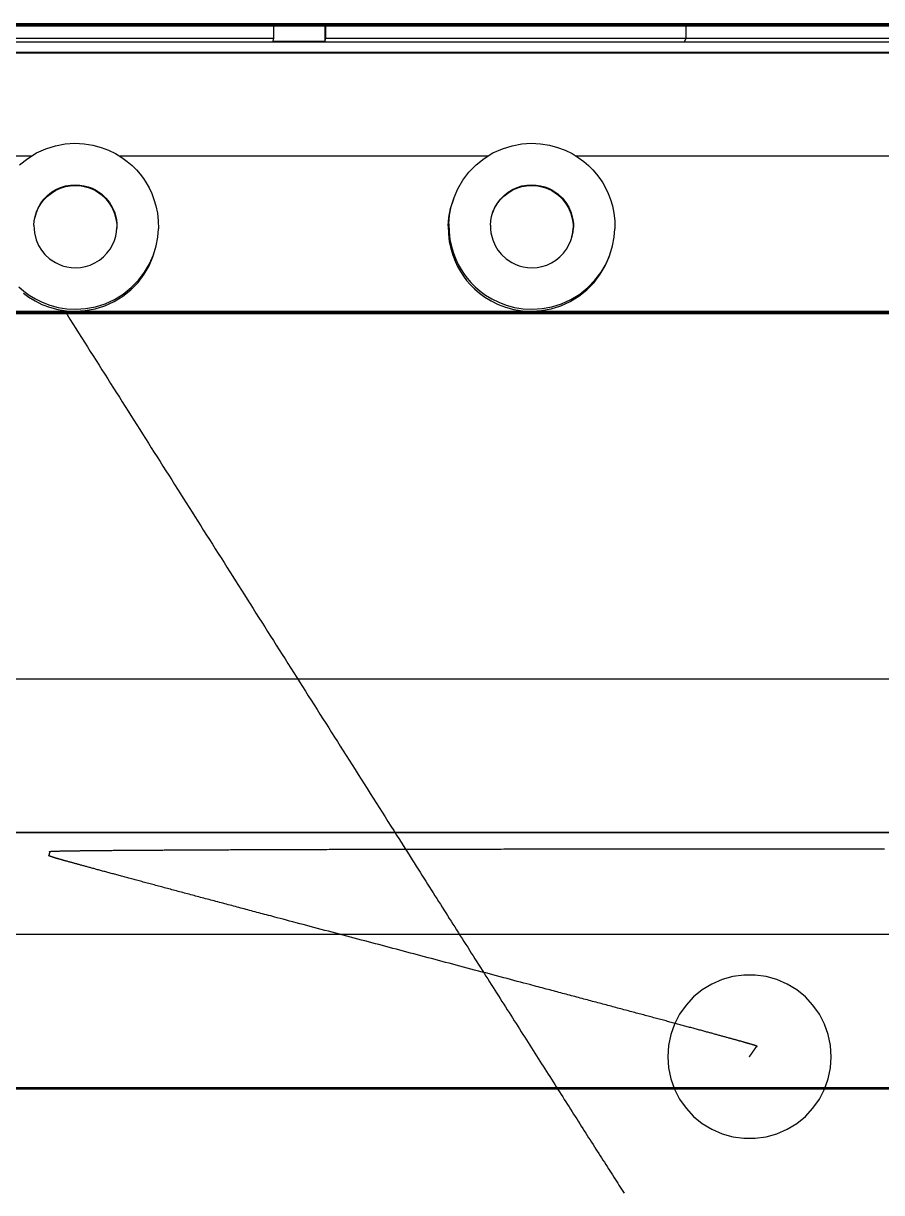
# Model space of a CAD drawing. Header units: millimetres. Extents: x -226 to 218, y -257 to 254.
# Drawn here: x 14.9 to 56.4, y 65.6 to 122.2 of the extents above; entities that cross this region are included whole.
import ezdxf

# ---------------------------------------------------------------- set-up
doc = ezdxf.new("R2010")
doc.units = ezdxf.units.MM
doc.layers.add('SKETCH', color=5, linetype='Continuous')
doc.layers.add('VISIBLE', color=7, linetype='Continuous')

msp = doc.modelspace()

# ---------------------------------------------------------------- linework, layer by layer
at = {"layer": 'SKETCH', "flags": 128}
for points in [[(17.016, 108.157), (17.05, 108.103), (17.191, 107.881), (17.331, 107.659), (17.472, 107.437), (17.613, 107.215), (17.753, 106.993), (17.894, 106.77), (18.034, 106.548), (18.175, 106.326), (18.316, 106.104), (18.456, 105.882), (18.597, 105.66), (18.737, 105.438), (18.878, 105.216), (19.018, 104.994), (19.159, 104.772), (19.3, 104.549), (19.44, 104.327), (19.581, 104.105), (19.721, 103.883), (19.862, 103.661), (20.003, 103.439), (20.143, 103.217), (20.284, 102.995), (20.424, 102.773), (20.565, 102.551), (20.706, 102.329), (20.846, 102.107), (20.987, 101.884), (21.127, 101.662), (21.268, 101.44), (21.408, 101.218), (21.549, 100.996), (21.69, 100.774), (21.83, 100.552), (21.971, 100.33), (22.111, 100.108), (22.252, 99.886), (22.393, 99.664), (22.533, 99.442), (22.674, 99.22), (22.814, 98.998), (22.955, 98.776), (23.095, 98.554), (23.236, 98.332), (23.377, 98.11), (23.517, 97.887), (23.658, 97.665), (23.798, 97.443), (23.939, 97.221), (24.08, 96.999), (24.22, 96.777), (24.361, 96.555), (24.501, 96.333), (24.642, 96.111), (24.782, 95.889), (24.923, 95.667), (25.064, 95.444), (25.204, 95.222), (25.345, 95), (25.485, 94.778), (25.626, 94.556), (25.767, 94.334), (25.907, 94.112), (26.048, 93.89), (26.188, 93.668), (26.329, 93.445), (26.469, 93.223), (26.61, 93.001), (26.751, 92.779), (26.891, 92.557), (27.032, 92.335), (27.172, 92.113), (27.313, 91.891), (27.454, 91.669), (27.594, 91.447), (27.735, 91.224), (27.876, 91.002), (28.016, 90.78), (28.157, 90.558), (28.298, 90.336), (28.438, 90.114), (28.579, 89.892), (28.719, 89.67), (28.86, 89.448), (29.001, 89.226), (29.141, 89.003), (29.282, 88.781), (29.423, 88.559), (29.563, 88.337), (29.704, 88.115), (29.844, 87.893), (29.985, 87.671), (30.126, 87.449), (30.266, 87.227), (30.408, 87.004), (30.55, 86.779), (30.693, 86.552), (30.837, 86.325), (30.982, 86.096), (31.127, 85.866), (31.273, 85.636), (31.419, 85.406), (31.565, 85.176), (31.71, 84.946), (31.856, 84.716), (32, 84.488), (32.144, 84.26), (32.288, 84.033), (32.43, 83.809), (32.571, 83.586), (32.711, 83.365), (32.85, 83.146), (32.987, 82.93), (33.122, 82.717), (33.255, 82.506), (33.386, 82.3), (33.514, 82.097), (33.64, 81.897), (33.74, 81.74), (33.838, 81.586), (33.934, 81.433), (34.029, 81.283), (34.123, 81.135), (34.216, 80.988), (34.308, 80.843), (34.399, 80.7), (34.489, 80.558), (34.578, 80.417), (34.667, 80.277), (34.755, 80.138), (34.843, 79.999), (34.93, 79.862), (35.017, 79.724), (35.104, 79.587), (35.19, 79.45), (35.277, 79.314), (35.364, 79.177), (35.451, 79.039), (35.538, 78.902), (35.626, 78.763), (35.714, 78.624), (35.803, 78.484), (35.892, 78.344), (35.98, 78.204), (36.069, 78.063), (36.158, 77.923), (36.247, 77.783), (36.336, 77.643), (36.425, 77.503), (36.513, 77.363), (36.602, 77.223), (36.69, 77.084), (36.779, 76.944), (36.867, 76.805), (36.955, 76.666), (37.043, 76.528), (37.131, 76.389), (37.218, 76.251), (37.306, 76.113), (37.393, 75.976), (37.48, 75.839), (37.567, 75.702), (37.654, 75.565), (37.74, 75.429), (37.826, 75.293), (37.912, 75.158), (37.998, 75.023), (38.083, 74.888), (38.169, 74.753), (38.254, 74.619), (38.339, 74.485), (38.424, 74.351), (38.509, 74.217), (38.594, 74.083), (38.679, 73.95), (38.763, 73.817), (38.847, 73.685), (38.931, 73.552), (39.015, 73.42), (39.099, 73.289), (39.182, 73.158), (39.265, 73.027), (39.348, 72.897), (39.43, 72.767), (39.512, 72.638), (39.594, 72.509), (39.676, 72.381), (39.757, 72.253), (39.838, 72.125), (39.919, 71.999), (39.999, 71.872), (40.079, 71.746), (40.159, 71.62), (40.238, 71.495), (40.318, 71.37), (40.397, 71.246), (40.476, 71.121), (40.555, 70.998), (40.633, 70.874), (40.711, 70.751), (40.789, 70.629), (40.867, 70.507), (40.944, 70.386), (41.021, 70.265), (41.098, 70.144), (41.174, 70.024), (41.25, 69.905), (41.326, 69.786), (41.401, 69.668), (41.476, 69.55), (41.55, 69.433), (41.624, 69.317), (41.698, 69.201), (41.771, 69.086), (41.844, 68.971), (41.917, 68.857), (41.989, 68.744), (42.062, 68.631), (42.133, 68.518), (42.205, 68.406), (42.276, 68.294), (42.347, 68.183), (42.417, 68.072), (42.487, 67.963), (42.557, 67.853), (42.626, 67.744), (42.695, 67.636), (42.764, 67.529), (42.832, 67.422), (42.9, 67.315), (42.967, 67.21), (43.034, 67.105), (43.101, 67), (43.167, 66.897), (43.232, 66.794), (43.298, 66.692), (43.362, 66.591), (43.427, 66.49), (43.49, 66.39), (43.554, 66.291), (43.617, 66.192), (43.679, 66.094), (43.742, 65.996), (43.804, 65.899), (43.865, 65.803), (43.926, 65.707), (43.987, 65.612)], [(50.053, 72.211), (50.054, 72.212), (50.055, 72.213), (50.055, 72.214), (50.056, 72.215), (50.056, 72.216), (50.057, 72.216), (50.057, 72.217), (50.058, 72.218), (50.059, 72.219), (50.059, 72.22), (50.06, 72.221), (50.06, 72.221), (50.061, 72.222), (50.062, 72.223), (50.062, 72.224), (50.063, 72.225), (50.063, 72.226), (50.064, 72.227), (50.064, 72.227), (50.065, 72.228), (50.066, 72.229), (50.066, 72.23), (50.067, 72.231), (50.067, 72.232), (50.068, 72.232), (50.069, 72.233), (50.069, 72.234), (50.07, 72.235), (50.07, 72.236), (50.071, 72.237), (50.071, 72.237), (50.072, 72.238), (50.073, 72.239), (50.073, 72.24), (50.074, 72.241), (50.074, 72.242), (50.075, 72.242), (50.075, 72.243), (50.076, 72.244), (50.077, 72.245), (50.077, 72.246), (50.078, 72.247), (50.078, 72.247), (50.079, 72.248), (50.08, 72.249), (50.08, 72.25), (50.081, 72.251), (50.081, 72.252), (50.082, 72.252), (50.082, 72.253), (50.083, 72.254), (50.084, 72.255), (50.084, 72.256), (50.085, 72.257), (50.085, 72.258), (50.086, 72.258), (50.087, 72.259), (50.087, 72.26), (50.088, 72.261), (50.088, 72.262), (50.089, 72.263), (50.089, 72.263), (50.09, 72.264), (50.091, 72.265), (50.091, 72.266), (50.092, 72.267), (50.092, 72.268), (50.093, 72.268), (50.093, 72.269), (50.094, 72.27), (50.095, 72.271), (50.095, 72.272), (50.096, 72.273), (50.096, 72.273), (50.097, 72.274), (50.098, 72.275), (50.098, 72.276), (50.099, 72.277), (50.099, 72.278), (50.1, 72.278), (50.1, 72.279), (50.101, 72.28), (50.102, 72.281), (50.102, 72.282), (50.103, 72.283), (50.103, 72.284), (50.104, 72.284), (50.105, 72.285), (50.105, 72.286), (50.106, 72.287), (50.106, 72.288), (50.107, 72.289), (50.107, 72.289), (50.108, 72.29), (50.109, 72.291), (50.109, 72.292), (50.11, 72.293), (50.11, 72.294), (50.111, 72.294), (50.112, 72.295), (50.112, 72.296), (50.113, 72.297), (50.113, 72.298), (50.114, 72.299), (50.114, 72.299), (50.115, 72.3), (50.116, 72.301), (50.116, 72.302), (50.117, 72.303), (50.117, 72.304), (50.118, 72.304), (50.118, 72.305), (50.119, 72.306), (50.12, 72.307), (50.12, 72.308), (50.121, 72.309), (50.121, 72.31), (50.122, 72.31), (50.123, 72.311), (50.123, 72.312), (50.124, 72.313), (50.124, 72.314), (50.125, 72.315), (50.125, 72.315), (50.126, 72.316), (50.127, 72.317), (50.127, 72.318), (50.128, 72.319), (50.128, 72.32), (50.129, 72.32), (50.13, 72.321), (50.13, 72.322), (50.131, 72.323), (50.131, 72.324), (50.132, 72.325), (50.132, 72.325), (50.133, 72.326), (50.134, 72.327), (50.134, 72.328), (50.135, 72.329), (50.135, 72.33), (50.136, 72.331), (50.137, 72.331), (50.137, 72.332), (50.138, 72.333), (50.138, 72.334), (50.139, 72.335), (50.139, 72.336), (50.14, 72.336), (50.141, 72.337), (50.141, 72.338), (50.142, 72.339), (50.142, 72.34), (50.143, 72.341), (50.144, 72.341), (50.144, 72.342), (50.145, 72.343), (50.145, 72.344), (50.146, 72.345), (50.146, 72.346), (50.147, 72.346), (50.148, 72.347), (50.148, 72.348), (50.149, 72.349), (50.149, 72.35), (50.15, 72.351), (50.151, 72.352), (50.151, 72.352), (50.152, 72.353), (50.152, 72.354), (50.153, 72.355), (50.153, 72.356), (50.154, 72.357), (50.155, 72.357), (50.155, 72.358), (50.156, 72.359), (50.156, 72.36), (50.157, 72.361), (50.158, 72.362), (50.158, 72.363), (50.159, 72.363), (50.159, 72.364), (50.16, 72.365), (50.16, 72.366), (50.161, 72.367), (50.162, 72.368), (50.162, 72.368), (50.163, 72.369), (50.163, 72.37), (50.164, 72.371), (50.164, 72.372), (50.165, 72.373), (50.166, 72.373), (50.166, 72.374), (50.167, 72.375), (50.167, 72.376), (50.168, 72.376), (50.168, 72.377), (50.169, 72.378), (50.169, 72.379), (50.17, 72.379), (50.17, 72.38), (50.171, 72.381), (50.171, 72.382), (50.172, 72.382), (50.172, 72.383), (50.173, 72.384), (50.174, 72.385), (50.174, 72.386), (50.175, 72.386), (50.175, 72.387), (50.176, 72.388), (50.176, 72.389), (50.177, 72.389), (50.177, 72.39), (50.178, 72.391), (50.178, 72.392), (50.179, 72.392), (50.179, 72.393), (50.18, 72.394), (50.18, 72.395), (50.181, 72.395), (50.181, 72.396), (50.182, 72.397), (50.183, 72.398), (50.183, 72.398), (50.184, 72.399), (50.184, 72.4), (50.185, 72.401), (50.185, 72.401), (50.186, 72.402), (50.186, 72.403), (50.187, 72.404), (50.187, 72.405), (50.188, 72.405), (50.188, 72.406), (50.189, 72.407), (50.189, 72.408), (50.19, 72.408), (50.19, 72.409), (50.191, 72.41), (50.191, 72.411), (50.192, 72.411), (50.193, 72.412), (50.193, 72.413), (50.194, 72.414), (50.194, 72.414), (50.195, 72.415), (50.195, 72.416), (50.196, 72.417), (50.196, 72.418), (50.197, 72.418), (50.197, 72.419), (50.198, 72.42), (50.198, 72.421), (50.199, 72.421), (50.199, 72.422), (50.2, 72.423), (50.2, 72.424), (50.201, 72.424), (50.202, 72.425), (50.202, 72.426), (50.203, 72.427), (50.203, 72.427), (50.204, 72.428), (50.204, 72.429), (50.205, 72.43), (50.205, 72.43), (50.206, 72.431), (50.206, 72.432), (50.207, 72.433), (50.207, 72.434), (50.208, 72.434), (50.208, 72.435), (50.209, 72.436), (50.209, 72.437), (50.21, 72.437), (50.211, 72.438), (50.211, 72.439), (50.212, 72.44), (50.212, 72.44), (50.213, 72.441), (50.213, 72.442), (50.214, 72.443), (50.214, 72.443), (50.215, 72.444), (50.215, 72.445), (50.216, 72.446), (50.216, 72.447), (50.217, 72.447), (50.217, 72.448), (50.218, 72.449), (50.218, 72.45), (50.219, 72.45), (50.22, 72.451), (50.22, 72.452), (50.221, 72.453), (50.221, 72.453), (50.222, 72.454), (50.222, 72.455), (50.223, 72.456), (50.223, 72.456), (50.224, 72.457), (50.224, 72.458), (50.225, 72.459), (50.225, 72.459), (50.226, 72.46), (50.226, 72.461), (50.227, 72.462), (50.227, 72.463), (50.228, 72.463), (50.229, 72.464), (50.229, 72.465), (50.23, 72.466), (50.23, 72.466), (50.231, 72.467), (50.231, 72.468), (50.232, 72.469), (50.232, 72.469), (50.233, 72.47), (50.233, 72.471), (50.234, 72.472), (50.234, 72.472), (50.235, 72.473), (50.235, 72.474), (50.236, 72.475), (50.236, 72.476), (50.237, 72.476), (50.238, 72.477), (50.238, 72.478), (50.239, 72.479), (50.239, 72.479), (50.24, 72.48), (50.24, 72.481), (50.241, 72.482), (50.241, 72.482), (50.242, 72.483), (50.242, 72.484), (50.243, 72.485), (50.243, 72.485), (50.244, 72.486), (50.244, 72.487), (50.245, 72.488), (50.245, 72.489), (50.246, 72.489), (50.247, 72.49), (50.247, 72.491), (50.248, 72.492), (50.248, 72.492), (50.249, 72.493), (50.249, 72.494), (50.25, 72.495), (50.25, 72.495), (50.251, 72.496), (50.251, 72.497), (50.252, 72.498), (50.252, 72.498), (50.253, 72.499), (50.253, 72.5), (50.254, 72.501), (50.254, 72.502), (50.255, 72.502), (50.256, 72.503), (50.256, 72.504), (50.257, 72.505), (50.257, 72.505), (50.258, 72.506), (50.258, 72.507), (50.259, 72.508), (50.259, 72.508), (50.26, 72.509), (50.26, 72.51), (50.261, 72.511), (50.261, 72.511), (50.262, 72.512), (50.262, 72.513), (50.263, 72.514), (50.263, 72.515), (50.264, 72.515), (50.265, 72.516), (50.265, 72.517), (50.266, 72.518), (50.266, 72.518), (50.267, 72.519), (50.267, 72.52), (50.268, 72.521), (50.268, 72.521), (50.269, 72.522), (50.269, 72.523), (50.27, 72.524), (50.27, 72.524), (50.271, 72.525), (50.271, 72.526), (50.272, 72.527), (50.273, 72.528), (50.273, 72.528), (50.274, 72.529), (50.274, 72.53), (50.275, 72.531), (50.275, 72.531), (50.276, 72.532), (50.276, 72.533), (50.277, 72.534), (50.277, 72.534), (50.278, 72.535), (50.278, 72.536), (50.279, 72.537), (50.279, 72.537), (50.28, 72.538), (50.28, 72.539), (50.281, 72.54), (50.282, 72.541), (50.282, 72.541), (50.283, 72.542), (50.283, 72.543), (50.284, 72.544), (50.284, 72.544), (50.285, 72.545), (50.285, 72.546), (50.286, 72.547), (50.286, 72.547), (50.287, 72.548), (50.287, 72.549), (50.288, 72.55), (50.288, 72.55), (50.289, 72.551), (50.289, 72.552), (50.29, 72.553), (50.291, 72.554), (50.291, 72.554), (50.292, 72.555), (50.292, 72.556), (50.293, 72.557), (50.293, 72.557), (50.294, 72.558), (50.294, 72.559), (50.295, 72.56), (50.295, 72.56), (50.296, 72.561), (50.296, 72.562), (50.297, 72.563), (50.297, 72.564), (50.298, 72.564), (50.299, 72.565), (50.299, 72.566), (50.3, 72.567), (50.3, 72.567), (50.301, 72.568), (50.301, 72.569), (50.302, 72.57), (50.302, 72.57), (50.303, 72.571), (50.303, 72.572), (50.304, 72.573), (50.304, 72.573), (50.305, 72.574), (50.305, 72.575), (50.306, 72.576), (50.306, 72.577), (50.307, 72.577), (50.308, 72.578), (50.308, 72.579), (50.309, 72.58), (50.309, 72.58), (50.31, 72.581), (50.31, 72.582), (50.311, 72.583), (50.311, 72.583), (50.312, 72.584), (50.312, 72.585), (50.313, 72.586), (50.313, 72.586), (50.314, 72.587), (50.314, 72.588), (50.315, 72.589), (50.315, 72.59), (50.316, 72.59), (50.317, 72.591), (50.317, 72.592), (50.318, 72.593), (50.318, 72.593), (50.319, 72.594), (50.319, 72.595), (50.32, 72.596), (50.32, 72.596), (50.321, 72.597), (50.321, 72.598), (50.322, 72.599), (50.322, 72.6), (50.323, 72.6), (50.323, 72.601), (50.324, 72.602), (50.325, 72.603), (50.325, 72.603), (50.326, 72.604), (50.326, 72.605), (50.327, 72.606), (50.327, 72.606), (50.328, 72.607), (50.328, 72.608), (50.329, 72.609), (50.329, 72.609), (50.33, 72.61), (50.33, 72.611), (50.331, 72.612), (50.331, 72.613), (50.332, 72.613), (50.333, 72.614), (50.333, 72.615), (50.334, 72.616), (50.334, 72.616), (50.335, 72.617), (50.335, 72.618), (50.336, 72.619), (50.336, 72.619), (50.337, 72.62), (50.337, 72.621), (50.338, 72.622), (50.338, 72.623), (50.339, 72.623), (50.339, 72.624), (50.34, 72.625), (50.34, 72.626), (50.341, 72.626), (50.342, 72.627), (50.342, 72.628), (50.343, 72.629), (50.343, 72.629), (50.344, 72.63), (50.344, 72.631), (50.345, 72.632), (50.345, 72.632), (50.346, 72.633), (50.346, 72.634), (50.347, 72.635), (50.347, 72.636), (50.348, 72.636), (50.348, 72.637), (50.349, 72.638), (50.35, 72.639), (50.35, 72.639), (50.351, 72.64), (50.351, 72.641), (50.352, 72.642), (50.352, 72.642), (50.353, 72.643), (50.353, 72.644), (50.354, 72.645), (50.354, 72.646), (50.355, 72.646), (50.355, 72.647), (50.356, 72.648), (50.356, 72.649), (50.357, 72.649), (50.358, 72.65), (50.358, 72.651), (50.359, 72.652), (50.359, 72.652), (50.36, 72.653), (50.36, 72.654), (50.361, 72.655), (50.361, 72.656), (50.362, 72.656), (50.362, 72.657), (50.363, 72.658), (50.363, 72.659), (50.364, 72.659), (50.364, 72.66), (50.365, 72.661), (50.365, 72.662), (50.366, 72.662), (50.367, 72.663), (50.367, 72.664), (50.368, 72.665), (50.368, 72.666), (50.369, 72.666), (50.369, 72.667), (50.37, 72.668), (50.37, 72.669), (50.371, 72.669), (50.371, 72.67), (50.372, 72.671), (50.372, 72.672), (50.373, 72.672), (50.373, 72.673), (50.374, 72.674), (50.375, 72.675), (50.375, 72.675), (50.376, 72.676), (50.376, 72.677), (50.377, 72.678), (50.377, 72.679), (50.378, 72.679), (50.378, 72.68), (50.379, 72.681), (50.379, 72.682), (50.38, 72.682), (50.38, 72.683), (50.381, 72.684), (50.381, 72.685), (50.382, 72.685), (50.383, 72.686), (50.383, 72.687), (50.384, 72.688), (50.384, 72.689), (50.385, 72.689), (50.385, 72.69), (50.386, 72.691), (50.386, 72.692), (50.387, 72.692), (50.387, 72.693), (50.388, 72.694), (50.388, 72.695), (50.389, 72.695), (50.389, 72.696), (50.39, 72.697), (50.391, 72.698), (50.391, 72.699), (50.392, 72.699), (50.392, 72.7), (50.393, 72.701), (50.393, 72.702), (50.394, 72.702), (50.394, 72.703), (50.395, 72.704), (50.396, 72.705), (50.397, 72.705), (50.399, 72.706), (50.401, 72.706), (50.403, 72.707), (50.405, 72.707), (50.407, 72.707), (50.409, 72.708), (50.411, 72.708), (50.412, 72.709), (50.414, 72.709), (50.416, 72.71), (50.417, 72.71), (50.418, 72.711), (50.419, 72.712), (50.419, 72.713), (50.419, 72.713), (50.419, 72.714), (50.417, 72.716), (50.416, 72.717), (50.414, 72.718), (50.411, 72.72), (50.407, 72.722), (50.404, 72.723), (50.401, 72.724), (50.398, 72.726), (50.395, 72.727), (50.392, 72.728), (50.388, 72.73), (50.385, 72.731), (50.381, 72.733), (50.377, 72.734), (50.373, 72.736), (50.369, 72.738), (50.364, 72.739), (50.359, 72.741), (50.354, 72.743), (50.348, 72.745), (50.341, 72.747), (50.334, 72.75), (50.327, 72.752), (50.319, 72.755), (50.31, 72.757), (50.301, 72.76), (50.291, 72.764), (50.281, 72.767), (50.269, 72.77), (50.257, 72.774), (50.245, 72.778), (50.231, 72.782), (50.218, 72.786), (50.204, 72.79), (50.189, 72.795), (50.174, 72.799), (50.159, 72.804), (50.142, 72.809), (50.126, 72.813), (50.109, 72.819), (50.091, 72.824), (50.073, 72.829), (50.054, 72.834), (50.035, 72.84), (50.016, 72.846), (49.996, 72.851), (49.975, 72.857), (49.954, 72.864), (49.932, 72.87), (49.91, 72.876), (49.888, 72.882), (49.865, 72.889), (49.841, 72.896), (49.817, 72.903), (49.793, 72.91), (49.767, 72.917), (49.742, 72.924), (49.716, 72.931), (49.689, 72.939), (49.662, 72.946), (49.635, 72.954), (49.606, 72.962), (49.578, 72.97), (49.549, 72.978), (49.519, 72.986), (49.489, 72.994), (49.459, 73.003), (49.428, 73.012), (49.396, 73.02), (49.364, 73.029), (49.332, 73.038), (49.299, 73.047), (49.265, 73.057), (49.231, 73.066), (49.197, 73.075), (49.162, 73.085), (49.127, 73.095), (49.091, 73.105), (49.055, 73.115), (49.018, 73.125), (48.981, 73.135), (48.943, 73.145), (48.904, 73.156), (48.866, 73.166), (48.826, 73.177), (48.787, 73.188), (48.746, 73.199), (48.706, 73.21), (48.665, 73.222), (48.623, 73.233), (48.581, 73.244), (48.538, 73.256), (48.495, 73.268), (48.452, 73.28), (48.408, 73.292), (48.363, 73.304), (48.318, 73.316), (48.273, 73.328), (48.227, 73.341), (48.181, 73.353), (48.134, 73.366), (48.087, 73.379), (48.039, 73.392), (47.991, 73.405), (47.942, 73.418), (47.893, 73.432), (47.843, 73.445), (47.793, 73.459), (47.743, 73.472), (47.692, 73.486), (47.64, 73.5), (47.588, 73.514), (47.536, 73.529), (47.483, 73.543), (47.43, 73.557), (47.376, 73.572), (47.322, 73.587), (47.267, 73.601), (47.212, 73.616), (47.157, 73.631), (47.101, 73.646), (47.044, 73.662), (46.987, 73.677), (46.93, 73.692), (46.872, 73.708), (46.814, 73.724), (46.756, 73.74), (46.697, 73.755), (46.637, 73.772), (46.577, 73.788), (46.517, 73.804), (46.456, 73.82), (46.395, 73.837), (46.333, 73.854), (46.271, 73.87), (46.208, 73.887), (46.145, 73.904), (46.081, 73.921), (46.017, 73.938), (45.953, 73.956), (45.888, 73.973), (45.823, 73.991), (45.757, 74.008), (45.691, 74.026), (45.625, 74.044), (45.558, 74.062), (45.491, 74.08), (45.423, 74.098), (45.355, 74.116), (45.286, 74.135), (45.217, 74.153), (45.148, 74.172), (45.078, 74.19), (45.008, 74.209), (44.937, 74.228), (44.866, 74.247), (44.795, 74.266), (44.723, 74.286), (44.65, 74.305), (44.577, 74.324), (44.504, 74.344), (44.431, 74.364), (44.357, 74.384), (44.282, 74.403), (44.207, 74.423), (44.132, 74.443), (44.057, 74.464), (43.981, 74.484), (43.904, 74.504), (43.828, 74.525), (43.751, 74.545), (43.673, 74.566), (43.595, 74.587), (43.517, 74.608), (43.439, 74.629), (43.36, 74.65), (43.28, 74.671), (43.201, 74.692), (43.12, 74.713), (43.04, 74.735), (42.959, 74.757), (42.877, 74.778), (42.796, 74.8), (42.714, 74.822), (42.631, 74.844), (42.548, 74.866), (42.465, 74.888), (42.382, 74.91), (42.298, 74.933), (42.213, 74.955), (42.129, 74.978), (42.044, 75), (41.958, 75.023), (41.873, 75.046), (41.787, 75.069), (41.7, 75.091), (41.614, 75.115), (41.527, 75.138), (41.441, 75.16), (41.355, 75.183), (41.27, 75.206), (41.184, 75.229), (41.099, 75.251), (41.013, 75.274), (40.927, 75.297), (40.841, 75.32), (40.755, 75.343), (40.667, 75.366), (40.579, 75.39), (40.491, 75.413), (40.401, 75.437), (40.31, 75.461), (40.218, 75.485), (40.125, 75.51), (40.031, 75.535), (39.935, 75.561), (39.837, 75.587), (39.737, 75.613), (39.636, 75.64), (39.533, 75.667), (39.428, 75.695), (39.283, 75.734), (39.134, 75.773), (38.982, 75.814), (38.825, 75.855), (38.665, 75.898), (38.502, 75.941), (38.336, 75.985), (38.168, 76.029), (37.997, 76.075), (37.824, 76.12), (37.65, 76.167), (37.474, 76.213), (37.297, 76.26), (37.119, 76.307), (36.941, 76.354), (36.762, 76.402), (36.583, 76.449), (36.405, 76.496), (36.227, 76.544), (36.05, 76.59), (35.874, 76.637), (35.7, 76.683), (35.527, 76.729), (35.356, 76.774), (35.187, 76.819), (35.017, 76.864), (34.847, 76.909), (34.678, 76.954), (34.508, 76.999), (34.338, 77.044), (34.168, 77.089), (33.999, 77.134), (33.829, 77.179), (33.659, 77.224), (33.49, 77.269), (33.32, 77.314), (33.15, 77.359), (32.981, 77.404), (32.811, 77.45), (32.641, 77.495), (32.472, 77.54), (32.302, 77.585), (32.132, 77.63), (31.962, 77.675), (31.793, 77.72), (31.623, 77.765), (31.453, 77.81), (31.284, 77.855), (31.113, 77.9), (30.94, 77.946), (30.765, 77.992), (30.589, 78.039), (30.412, 78.086), (30.234, 78.133), (30.056, 78.18), (29.877, 78.227), (29.698, 78.275), (29.52, 78.322), (29.342, 78.369), (29.164, 78.416), (28.988, 78.463), (28.814, 78.509), (28.641, 78.555), (28.47, 78.6), (28.302, 78.645), (28.136, 78.689), (27.972, 78.732), (27.812, 78.774), (27.656, 78.816), (27.503, 78.856), (27.354, 78.896), (27.209, 78.934), (27.104, 78.962), (27.001, 78.99), (26.899, 79.017), (26.8, 79.043), (26.702, 79.069), (26.606, 79.095), (26.511, 79.12), (26.418, 79.144), (26.326, 79.169), (26.235, 79.193), (26.145, 79.217), (26.056, 79.24), (25.968, 79.264), (25.881, 79.287), (25.794, 79.31), (25.708, 79.333), (25.622, 79.356), (25.536, 79.379), (25.451, 79.401), (25.365, 79.424), (25.28, 79.447), (25.194, 79.47), (25.107, 79.493), (25.021, 79.516), (24.934, 79.539), (24.847, 79.562), (24.761, 79.585), (24.675, 79.608), (24.59, 79.63), (24.505, 79.653), (24.42, 79.676), (24.336, 79.698), (24.252, 79.721), (24.168, 79.743), (24.084, 79.765), (24.001, 79.787), (23.919, 79.809), (23.837, 79.831), (23.755, 79.853), (23.673, 79.875), (23.592, 79.896), (23.511, 79.918), (23.431, 79.939), (23.351, 79.96), (23.271, 79.982), (23.192, 80.003), (23.114, 80.024), (23.035, 80.045), (22.957, 80.065), (22.88, 80.086), (22.803, 80.107), (22.726, 80.127), (22.649, 80.148), (22.573, 80.168), (22.497, 80.188), (22.422, 80.208), (22.347, 80.228), (22.272, 80.248), (22.198, 80.268), (22.124, 80.288), (22.051, 80.308), (21.978, 80.327), (21.905, 80.346), (21.833, 80.366), (21.761, 80.385), (21.69, 80.404), (21.619, 80.423), (21.549, 80.442), (21.479, 80.461), (21.409, 80.479), (21.34, 80.498), (21.271, 80.516), (21.203, 80.535), (21.135, 80.553), (21.068, 80.571), (21.001, 80.589), (20.934, 80.607), (20.868, 80.625), (20.802, 80.642), (20.736, 80.66), (20.671, 80.677), (20.607, 80.695), (20.543, 80.712), (20.479, 80.729), (20.416, 80.746), (20.353, 80.763), (20.29, 80.78), (20.228, 80.797), (20.167, 80.813), (20.106, 80.83), (20.045, 80.846), (19.985, 80.862), (19.925, 80.878), (19.866, 80.894), (19.807, 80.91), (19.749, 80.926), (19.691, 80.942), (19.633, 80.957), (19.576, 80.973), (19.519, 80.988), (19.463, 81.003), (19.407, 81.018), (19.352, 81.033), (19.297, 81.048), (19.243, 81.063), (19.189, 81.077), (19.135, 81.092), (19.082, 81.106), (19.03, 81.12), (18.977, 81.135), (18.926, 81.149), (18.874, 81.163), (18.824, 81.176), (18.773, 81.19), (18.723, 81.204), (18.674, 81.217), (18.625, 81.23), (18.577, 81.243), (18.529, 81.256), (18.481, 81.269), (18.434, 81.282), (18.388, 81.295), (18.342, 81.307), (18.296, 81.32), (18.251, 81.332), (18.206, 81.344), (18.162, 81.356), (18.118, 81.368), (18.075, 81.38), (18.032, 81.392), (17.989, 81.403), (17.948, 81.415), (17.906, 81.426), (17.865, 81.437), (17.825, 81.448), (17.785, 81.459), (17.745, 81.47), (17.706, 81.481), (17.668, 81.491), (17.63, 81.502), (17.592, 81.512), (17.555, 81.522), (17.518, 81.533), (17.482, 81.542), (17.447, 81.552), (17.412, 81.562), (17.377, 81.572), (17.343, 81.581), (17.309, 81.59), (17.276, 81.599), (17.243, 81.608), (17.211, 81.617), (17.179, 81.626), (17.148, 81.635), (17.117, 81.643), (17.087, 81.652), (17.057, 81.66), (17.028, 81.668), (16.999, 81.676), (16.97, 81.684), (16.942, 81.692), (16.915, 81.7), (16.888, 81.707), (16.862, 81.715), (16.836, 81.722), (16.811, 81.729), (16.786, 81.736), (16.762, 81.743), (16.738, 81.75), (16.715, 81.756), (16.692, 81.763), (16.669, 81.769), (16.648, 81.776), (16.626, 81.782), (16.605, 81.788), (16.585, 81.794), (16.565, 81.799), (16.546, 81.805), (16.527, 81.811), (16.509, 81.816), (16.491, 81.821), (16.473, 81.826), (16.457, 81.831), (16.44, 81.836), (16.424, 81.841), (16.409, 81.845), (16.394, 81.85), (16.38, 81.854), (16.366, 81.858), (16.353, 81.862), (16.34, 81.866), (16.328, 81.87), (16.316, 81.874), (16.305, 81.877), (16.295, 81.88), (16.285, 81.883), (16.277, 81.886), (16.268, 81.889), (16.261, 81.891), (16.254, 81.894), (16.247, 81.896), (16.241, 81.898), (16.235, 81.9), (16.23, 81.902), (16.225, 81.904), (16.22, 81.905), (16.216, 81.907), (16.212, 81.909), (16.208, 81.91), (16.204, 81.912), (16.201, 81.913), (16.198, 81.915), (16.194, 81.916), (16.191, 81.917), (16.188, 81.919), (16.184, 81.92), (16.18, 81.922), (16.177, 81.924), (16.174, 81.926), (16.172, 81.927), (16.171, 81.928), (16.17, 81.929), (16.169, 81.93), (16.169, 81.931), (16.17, 81.932), (16.17, 81.933), (16.171, 81.934), (16.173, 81.934), (16.174, 81.935), (16.176, 81.936), (16.177, 81.936), (16.179, 81.937), (16.181, 81.937), (16.182, 81.938), (16.184, 81.938), (16.185, 81.939), (16.186, 81.94), (16.187, 81.94), (16.188, 81.941), (16.189, 81.942), (16.189, 81.943), (16.189, 81.944), (16.189, 81.945), (16.189, 81.946), (16.189, 81.947), (16.19, 81.947), (16.19, 81.948), (16.19, 81.949), (16.19, 81.95), (16.19, 81.951), (16.191, 81.952), (16.191, 81.953), (16.191, 81.954), (16.191, 81.955), (16.191, 81.956), (16.191, 81.956), (16.192, 81.957), (16.192, 81.958), (16.192, 81.959), (16.192, 81.96), (16.192, 81.961), (16.192, 81.962), (16.193, 81.963), (16.193, 81.964), (16.193, 81.965), (16.193, 81.966), (16.193, 81.966), (16.194, 81.967), (16.194, 81.968), (16.194, 81.969), (16.194, 81.97), (16.194, 81.971), (16.194, 81.972), (16.195, 81.973), (16.195, 81.974), (16.195, 81.975), (16.195, 81.975), (16.195, 81.976), (16.196, 81.977), (16.196, 81.978), (16.196, 81.979), (16.196, 81.98), (16.196, 81.981), (16.196, 81.982), (16.197, 81.983), (16.197, 81.984), (16.197, 81.985), (16.197, 81.985), (16.197, 81.986), (16.197, 81.987), (16.198, 81.988), (16.198, 81.989), (16.198, 81.99), (16.198, 81.991), (16.198, 81.992), (16.199, 81.993), (16.199, 81.994), (16.199, 81.994), (16.199, 81.995), (16.199, 81.996), (16.199, 81.997), (16.2, 81.998), (16.2, 81.999), (16.2, 82), (16.2, 82.001), (16.2, 82.002), (16.201, 82.003), (16.201, 82.004), (16.201, 82.004), (16.201, 82.005), (16.201, 82.006), (16.201, 82.007), (16.202, 82.008), (16.202, 82.009), (16.202, 82.01), (16.202, 82.011), (16.202, 82.012), (16.202, 82.013), (16.203, 82.013), (16.203, 82.014), (16.203, 82.015), (16.203, 82.016), (16.203, 82.017), (16.204, 82.018), (16.204, 82.019), (16.204, 82.02), (16.204, 82.021), (16.204, 82.022), (16.204, 82.023), (16.205, 82.023), (16.205, 82.024), (16.205, 82.025), (16.205, 82.026), (16.205, 82.027), (16.206, 82.028), (16.206, 82.029), (16.206, 82.03), (16.206, 82.031), (16.206, 82.032), (16.206, 82.032), (16.207, 82.033), (16.207, 82.034), (16.207, 82.035), (16.207, 82.036), (16.207, 82.037), (16.207, 82.038), (16.208, 82.039), (16.208, 82.04), (16.208, 82.041), (16.208, 82.042), (16.208, 82.042), (16.209, 82.043), (16.209, 82.044), (16.209, 82.045), (16.209, 82.046), (16.209, 82.047), (16.209, 82.048), (16.21, 82.049), (16.21, 82.05), (16.21, 82.051), (16.21, 82.051), (16.21, 82.052), (16.211, 82.053), (16.211, 82.054), (16.211, 82.055), (16.211, 82.056), (16.211, 82.057), (16.211, 82.058), (16.212, 82.059), (16.212, 82.06), (16.212, 82.061), (16.212, 82.061), (16.212, 82.062), (16.212, 82.063), (16.213, 82.064), (16.213, 82.065), (16.213, 82.066), (16.213, 82.067), (16.213, 82.068), (16.214, 82.069), (16.214, 82.07), (16.214, 82.07), (16.214, 82.071), (16.214, 82.072), (16.214, 82.073), (16.215, 82.074), (16.215, 82.075), (16.215, 82.076), (16.215, 82.077), (16.215, 82.078), (16.216, 82.079), (16.216, 82.08), (16.216, 82.08), (16.216, 82.081), (16.216, 82.082), (16.216, 82.083), (16.217, 82.084), (16.217, 82.085), (16.217, 82.086), (16.217, 82.087), (16.217, 82.088), (16.218, 82.089), (16.218, 82.09), (16.218, 82.09), (16.218, 82.091), (16.218, 82.092), (16.218, 82.093), (16.219, 82.094), (16.219, 82.095), (16.219, 82.096), (16.219, 82.097), (16.219, 82.098), (16.219, 82.099), (16.22, 82.099), (16.22, 82.1), (16.22, 82.101), (16.22, 82.102), (16.22, 82.103), (16.221, 82.104), (16.221, 82.105), (16.221, 82.106), (16.221, 82.107), (16.221, 82.108), (16.221, 82.109), (16.222, 82.109), (16.222, 82.11), (16.222, 82.111), (16.222, 82.112), (16.222, 82.113), (16.223, 82.114), (16.223, 82.115), (16.223, 82.116), (16.223, 82.117), (16.222, 82.118), (16.222, 82.119), (16.221, 82.12), (16.22, 82.12), (16.218, 82.121), (16.217, 82.122), (16.215, 82.123), (16.214, 82.124), (16.213, 82.125), (16.211, 82.126), (16.21, 82.127), (16.209, 82.128), (16.208, 82.129), (16.208, 82.13), (16.208, 82.131), (16.208, 82.132), (16.209, 82.133), (16.211, 82.133), (16.213, 82.134), (16.215, 82.135), (16.218, 82.136), (16.222, 82.137), (16.227, 82.138), (16.231, 82.138), (16.235, 82.139), (16.239, 82.139), (16.243, 82.14), (16.247, 82.14), (16.251, 82.141), (16.256, 82.142), (16.26, 82.142), (16.265, 82.143), (16.27, 82.143), (16.275, 82.144), (16.281, 82.144), (16.287, 82.145), (16.294, 82.145), (16.301, 82.146), (16.309, 82.146), (16.317, 82.147), (16.326, 82.147), (16.335, 82.148), (16.346, 82.148), (16.356, 82.149), (16.368, 82.149), (16.381, 82.15), (16.394, 82.15), (16.408, 82.151), (16.423, 82.152), (16.438, 82.152), (16.454, 82.153), (16.47, 82.153), (16.487, 82.154), (16.505, 82.154), (16.523, 82.155), (16.542, 82.155), (16.561, 82.156), (16.581, 82.156), (16.601, 82.157), (16.622, 82.157), (16.644, 82.158), (16.666, 82.158), (16.688, 82.159), (16.712, 82.16), (16.735, 82.16), (16.76, 82.161), (16.785, 82.161), (16.81, 82.162), (16.836, 82.162), (16.863, 82.163), (16.89, 82.163), (16.917, 82.164), (16.945, 82.164), (16.974, 82.165), (17.003, 82.165), (17.033, 82.166), (17.064, 82.166), (17.095, 82.167), (17.126, 82.167), (17.158, 82.168), (17.191, 82.168), (17.224, 82.169), (17.258, 82.17), (17.292, 82.17), (17.327, 82.171), (17.363, 82.171), (17.399, 82.172), (17.435, 82.172), (17.472, 82.173), (17.51, 82.173), (17.548, 82.174), (17.587, 82.174), (17.626, 82.175), (17.666, 82.175), (17.706, 82.176), (17.747, 82.176), (17.788, 82.177), (17.83, 82.177), (17.873, 82.178), (17.916, 82.178), (17.959, 82.179), (18.004, 82.179), (18.048, 82.18), (18.094, 82.18), (18.14, 82.181), (18.186, 82.181), (18.233, 82.182), (18.281, 82.182), (18.329, 82.183), (18.377, 82.183), (18.426, 82.184), (18.476, 82.184), (18.526, 82.185), (18.576, 82.185), (18.628, 82.186), (18.679, 82.186), (18.731, 82.187), (18.784, 82.187), (18.837, 82.188), (18.891, 82.188), (18.945, 82.189), (19, 82.189), (19.055, 82.19), (19.111, 82.19), (19.167, 82.191), (19.224, 82.191), (19.281, 82.192), (19.339, 82.192), (19.398, 82.193), (19.457, 82.193), (19.516, 82.194), (19.576, 82.194), (19.636, 82.195), (19.697, 82.195), (19.759, 82.196), (19.821, 82.196), (19.883, 82.197), (19.946, 82.197), (20.01, 82.197), (20.074, 82.198), (20.138, 82.198), (20.203, 82.199), (20.268, 82.199), (20.334, 82.2), (20.4, 82.2), (20.467, 82.201), (20.535, 82.201), (20.603, 82.202), (20.671, 82.202), (20.74, 82.203), (20.809, 82.203), (20.879, 82.203), (20.95, 82.204), (21.021, 82.204), (21.092, 82.205), (21.164, 82.205), (21.236, 82.206), (21.309, 82.206), (21.382, 82.207), (21.456, 82.207), (21.53, 82.208), (21.605, 82.208), (21.68, 82.208), (21.756, 82.209), (21.832, 82.209), (21.908, 82.21), (21.985, 82.21), (22.063, 82.211), (22.14, 82.211), (22.219, 82.211), (22.298, 82.212), (22.377, 82.212), (22.457, 82.213), (22.537, 82.213), (22.618, 82.214), (22.699, 82.214), (22.781, 82.214), (22.863, 82.215), (22.946, 82.215), (23.029, 82.216), (23.112, 82.216), (23.196, 82.217), (23.281, 82.217), (23.365, 82.217), (23.451, 82.218), (23.536, 82.218), (23.622, 82.219), (23.709, 82.219), (23.795, 82.219), (23.883, 82.22), (23.97, 82.22), (24.058, 82.221), (24.147, 82.221), (24.236, 82.221), (24.325, 82.222), (24.415, 82.222), (24.505, 82.223), (24.596, 82.223), (24.687, 82.223), (24.778, 82.224), (24.87, 82.224), (24.963, 82.225), (25.056, 82.225), (25.149, 82.225), (25.242, 82.226), (25.336, 82.226), (25.431, 82.226), (25.526, 82.227), (25.621, 82.227), (25.716, 82.228), (25.812, 82.228), (25.908, 82.228), (26.005, 82.229), (26.102, 82.229), (26.199, 82.229), (26.297, 82.23), (26.395, 82.23), (26.493, 82.23), (26.592, 82.231), (26.692, 82.231), (26.791, 82.232), (26.892, 82.232), (26.992, 82.232), (27.093, 82.233), (27.194, 82.233), (27.296, 82.233), (27.398, 82.234), (27.5, 82.234), (27.603, 82.234), (27.706, 82.235), (27.81, 82.235), (27.913, 82.235), (28.017, 82.236), (28.122, 82.236), (28.227, 82.236), (28.332, 82.237), (28.437, 82.237), (28.543, 82.237), (28.649, 82.238), (28.755, 82.238), (28.862, 82.238), (28.969, 82.238), (29.076, 82.239), (29.184, 82.239), (29.292, 82.239), (29.401, 82.24), (29.51, 82.24), (29.619, 82.24), (29.728, 82.241), (29.838, 82.241), (29.948, 82.241), (30.059, 82.242), (30.17, 82.242), (30.281, 82.242), (30.392, 82.242), (30.504, 82.243), (30.616, 82.243), (30.728, 82.243), (30.841, 82.244), (30.953, 82.244), (31.066, 82.244), (31.18, 82.244), (31.293, 82.245), (31.407, 82.245), (31.521, 82.245), (31.635, 82.245), (31.75, 82.246), (31.865, 82.246), (31.981, 82.246), (32.096, 82.246), (32.212, 82.247), (32.328, 82.247), (32.445, 82.247), (32.562, 82.247), (32.679, 82.248), (32.796, 82.248), (32.914, 82.248), (33.032, 82.248), (33.15, 82.249), (33.268, 82.249), (33.386, 82.249), (33.505, 82.249), (33.624, 82.25), (33.743, 82.25), (33.863, 82.25), (33.982, 82.25), (34.102, 82.25), (34.222, 82.251), (34.342, 82.251), (34.463, 82.251), (34.583, 82.251), (34.704, 82.252), (34.826, 82.252), (34.947, 82.252), (35.069, 82.252), (35.191, 82.252), (35.313, 82.253), (35.435, 82.253), (35.558, 82.253), (35.681, 82.253), (35.804, 82.253), (35.927, 82.254), (36.051, 82.254), (36.174, 82.254), (36.298, 82.254), (36.422, 82.254), (36.546, 82.254), (36.67, 82.255), (36.795, 82.255), (36.919, 82.255), (37.044, 82.255), (37.169, 82.255), (37.294, 82.255), (37.419, 82.256), (37.545, 82.256), (37.67, 82.256), (37.796, 82.256), (37.923, 82.256), (38.049, 82.256), (38.175, 82.257), (38.302, 82.257), (38.429, 82.257), (38.556, 82.257), (38.683, 82.257), (38.81, 82.257), (38.938, 82.257), (39.065, 82.258), (39.193, 82.258), (39.321, 82.258), (39.448, 82.258), (39.576, 82.258), (39.704, 82.258), (39.833, 82.258), (39.961, 82.258), (40.089, 82.258), (40.217, 82.259), (40.346, 82.259), (40.474, 82.259), (40.603, 82.259), (40.732, 82.259), (40.861, 82.259), (40.991, 82.259), (41.12, 82.259), (41.249, 82.259), (41.379, 82.259), (41.509, 82.26), (41.639, 82.26), (41.768, 82.26), (41.898, 82.26), (42.028, 82.26), (42.158, 82.26), (42.289, 82.26), (42.419, 82.26), (42.549, 82.26), (42.679, 82.26), (42.81, 82.26), (42.94, 82.26), (43.07, 82.26), (43.201, 82.261), (43.331, 82.261), (43.459, 82.261), (43.587, 82.261), (43.715, 82.261), (43.841, 82.261), (43.968, 82.261), (44.094, 82.261), (44.22, 82.261), (44.346, 82.261), (44.472, 82.261), (44.599, 82.261), (44.726, 82.261), (44.854, 82.261), (44.982, 82.261), (45.112, 82.261), (45.243, 82.261), (45.375, 82.261), (45.508, 82.261), (45.643, 82.261), (45.78, 82.261), (45.919, 82.261), (46.059, 82.261), (46.202, 82.261), (46.347, 82.261), (46.534, 82.261), (46.724, 82.261), (46.918, 82.261), (47.116, 82.261), (47.316, 82.261), (47.519, 82.261), (47.725, 82.261), (47.933, 82.261), (48.143, 82.261), (48.354, 82.261), (48.568, 82.261), (48.782, 82.261), (48.998, 82.261), (49.214, 82.261), (49.431, 82.261), (49.648, 82.261), (49.865, 82.261), (50.082, 82.261), (50.298, 82.261), (50.514, 82.261), (50.728, 82.261), (50.941, 82.261), (51.153, 82.261), (51.363, 82.261), (51.572, 82.261), (51.781, 82.261), (51.99, 82.261), (52.199, 82.261), (52.408, 82.261), (52.617, 82.261), (52.826, 82.261), (53.035, 82.261), (53.244, 82.261), (53.453, 82.261), (53.662, 82.261), (53.871, 82.261), (54.08, 82.261), (54.289, 82.261), (54.498, 82.261), (54.707, 82.261), (54.916, 82.261), (55.125, 82.261), (55.334, 82.261), (55.543, 82.261), (55.752, 82.261), (55.961, 82.261), (56.17, 82.261), (56.379, 82.261), (56.588, 82.261)], [(54.01, 72.211), (53.973, 72.75), (53.863, 73.279), (53.683, 73.788), (53.434, 74.267), (53.123, 74.709), (52.754, 75.103), (52.335, 75.444), (51.874, 75.725), (51.378, 75.94), (50.858, 76.085), (50.323, 76.159), (49.783, 76.159), (49.248, 76.085), (48.728, 75.94), (48.233, 75.725), (47.772, 75.444), (47.353, 75.103), (46.984, 74.709), (46.673, 74.267), (46.424, 73.788), (46.243, 73.279), (46.133, 72.75), (46.097, 72.211), (46.133, 71.673), (46.243, 71.144), (46.424, 70.635), (46.673, 70.156), (46.984, 69.714), (47.353, 69.32), (47.772, 68.979), (48.233, 68.698), (48.728, 68.483), (49.248, 68.337), (49.783, 68.264), (50.323, 68.264), (50.858, 68.337), (51.378, 68.483), (51.874, 68.698), (52.335, 68.979), (52.754, 69.32), (53.123, 69.714), (53.434, 70.156), (53.683, 70.635), (53.863, 71.144), (53.973, 71.673), (54.01, 72.211)]]:
    msp.add_lwpolyline(points, dxfattribs=at)
at = {"layer": 'VISIBLE'}
for p, q in [((-196.916, 122.189), (196.916, 122.189)), ((-196.841, 122.143), (196.841, 122.143)), ((-196.792, 122.112), (196.792, 122.112)), ((-196.717, 122.066), (196.717, 122.066)), ((27.057, 121.48), (27.057, 122.066)), ((29.528, 121.322), (29.528, 122.066)), ((29.567, 121.48), (29.567, 122.066)), ((46.986, 121.48), (46.986, 122.066)), ((-187.058, 121.297), (195.479, 121.297)), ((9.166, 121.48), (27.057, 121.48)), ((27.022, 121.322), (27.057, 121.48)), ((27.022, 121.322), (29.528, 121.322)), ((29.528, 121.322), (29.567, 121.48)), ((29.567, 121.48), (64.364, 121.48)), ((46.915, 121.297), (46.986, 121.48)), ((-195.479, 120.796), (195.479, 120.796)), ((-195.42, 120.76), (195.42, 120.76)), ((15.576, 115.921), (16.028, 116.126)), ((15.576, 115.921), (16.028, 116.126)), ((16.028, 116.126), (16.495, 116.273)), ((16.495, 116.273), (16.966, 116.36)), ((16.966, 116.36), (17.429, 116.39)), ((17.429, 116.39), (17.877, 116.368)), ((17.877, 116.368), (18.302, 116.3)), ((18.302, 116.3), (18.699, 116.193)), ((18.699, 116.193), (19.064, 116.055)), ((19.064, 116.055), (19.397, 115.891)), ((37.65, 115.921), (38.102, 116.126)), ((37.65, 115.921), (38.102, 116.126)), ((38.102, 116.126), (38.569, 116.273)), ((38.569, 116.273), (39.039, 116.36)), ((39.039, 116.36), (39.503, 116.39)), ((39.503, 116.39), (39.951, 116.368)), ((39.951, 116.368), (40.376, 116.3)), ((40.376, 116.3), (40.773, 116.193)), ((40.773, 116.193), (41.138, 116.055)), ((41.138, 116.055), (41.471, 115.891)), ((-36.415, 115.784), (15.352, 115.784)), ((14.758, 115.346), (15.149, 115.659)), ((15.149, 115.659), (15.576, 115.921)), ((15.149, 115.659), (15.576, 115.921)), ((19.397, 115.891), (19.696, 115.708)), ((19.572, 115.784), (37.426, 115.784)), ((19.696, 115.708), (19.963, 115.513)), ((19.963, 115.513), (20.199, 115.309)), ((36.832, 115.346), (37.223, 115.659)), ((37.223, 115.659), (37.65, 115.921)), ((37.223, 115.659), (37.65, 115.921)), ((41.471, 115.891), (41.77, 115.708)), ((41.646, 115.784), (93.414, 115.784)), ((41.77, 115.708), (42.037, 115.513)), ((42.037, 115.513), (42.273, 115.309)), ((20.199, 115.309), (20.405, 115.101)), ((20.405, 115.101), (20.585, 114.893)), ((20.585, 114.893), (20.741, 114.686)), ((36.191, 114.599), (36.486, 114.989)), ((36.486, 114.989), (36.832, 115.346)), ((36.486, 114.989), (36.832, 115.346)), ((42.273, 115.309), (42.479, 115.101)), ((42.479, 115.101), (42.659, 114.893)), ((42.659, 114.893), (42.815, 114.686)), ((16.517, 114.149), (16.743, 114.251)), ((16.739, 114.219), (16.972, 114.292)), ((16.739, 114.219), (16.972, 114.292)), ((16.743, 114.251), (16.977, 114.325)), ((16.972, 114.292), (17.207, 114.335)), ((16.977, 114.325), (17.212, 114.368)), ((17.207, 114.335), (17.439, 114.35)), ((17.212, 114.368), (17.444, 114.383)), ((17.439, 114.35), (17.663, 114.34)), ((17.444, 114.383), (17.668, 114.372)), ((17.663, 114.34), (17.875, 114.306)), ((17.668, 114.372), (17.88, 114.338)), ((17.875, 114.306), (18.073, 114.252)), ((17.88, 114.338), (18.079, 114.285)), ((18.073, 114.252), (18.256, 114.183)), ((18.079, 114.285), (18.261, 114.216)), ((20.741, 114.686), (20.883, 114.469)), ((20.883, 114.469), (21.018, 114.23)), ((35.95, 114.186), (36.191, 114.599)), ((38.591, 114.149), (38.817, 114.251)), ((38.806, 114.219), (39.04, 114.292)), ((38.806, 114.219), (39.04, 114.292)), ((38.817, 114.251), (39.051, 114.325)), ((39.04, 114.292), (39.275, 114.335)), ((39.051, 114.325), (39.286, 114.368)), ((39.275, 114.335), (39.506, 114.35)), ((39.286, 114.368), (39.518, 114.383)), ((39.506, 114.35), (39.73, 114.34)), ((39.518, 114.383), (39.742, 114.372)), ((39.73, 114.34), (39.943, 114.306)), ((39.742, 114.372), (39.954, 114.338)), ((39.943, 114.306), (40.141, 114.252)), ((39.954, 114.338), (40.153, 114.285)), ((40.141, 114.252), (40.324, 114.183)), ((40.153, 114.285), (40.335, 114.216)), ((42.815, 114.686), (42.957, 114.469)), ((42.957, 114.469), (43.092, 114.23)), ((15.788, 113.488), (15.935, 113.683)), ((15.931, 113.65), (16.104, 113.829)), ((15.931, 113.65), (16.104, 113.829)), ((15.935, 113.683), (16.108, 113.861)), ((16.104, 113.829), (16.299, 113.985)), ((16.108, 113.861), (16.304, 114.018)), ((16.299, 113.985), (16.512, 114.116)), ((16.299, 113.985), (16.512, 114.116)), ((16.304, 114.018), (16.517, 114.149)), ((16.512, 114.116), (16.739, 114.219)), ((16.512, 114.116), (16.739, 114.219)), ((18.256, 114.183), (18.423, 114.101)), ((18.261, 114.216), (18.428, 114.134)), ((18.423, 114.101), (18.705, 113.912)), ((18.428, 114.134), (18.711, 113.944)), ((18.705, 113.912), (18.927, 113.706)), ((18.711, 113.944), (18.932, 113.739)), ((18.927, 113.706), (19.094, 113.499)), ((18.932, 113.739), (19.1, 113.531)), ((21.018, 114.23), (21.144, 113.965)), ((21.144, 113.965), (21.256, 113.674)), ((21.256, 113.674), (21.35, 113.357)), ((35.634, 113.331), (35.765, 113.76)), ((35.733, 113.657), (35.765, 113.76)), ((35.765, 113.76), (35.95, 114.186)), ((37.862, 113.488), (38.009, 113.683)), ((37.998, 113.65), (38.171, 113.829)), ((37.998, 113.65), (38.171, 113.829)), ((38.009, 113.683), (38.182, 113.861)), ((38.171, 113.829), (38.367, 113.985)), ((38.182, 113.861), (38.378, 114.018)), ((38.367, 113.985), (38.58, 114.116)), ((38.367, 113.985), (38.58, 114.116)), ((38.378, 114.018), (38.591, 114.149)), ((38.58, 114.116), (38.806, 114.219)), ((38.58, 114.116), (38.806, 114.219)), ((40.324, 114.183), (40.49, 114.101)), ((40.335, 114.216), (40.502, 114.134)), ((40.49, 114.101), (40.773, 113.912)), ((40.502, 114.134), (40.785, 113.944)), ((40.773, 113.912), (40.994, 113.706)), ((40.785, 113.944), (41.006, 113.739)), ((40.994, 113.706), (41.162, 113.499)), ((41.006, 113.739), (41.174, 113.531)), ((43.092, 114.23), (43.218, 113.965)), ((43.218, 113.965), (43.33, 113.674)), ((43.33, 113.674), (43.424, 113.357)), ((15.57, 113.036), (15.663, 113.249)), ((15.575, 113.068), (15.667, 113.281)), ((15.663, 113.249), (15.783, 113.455)), ((15.663, 113.249), (15.783, 113.455)), ((15.667, 113.281), (15.788, 113.488)), ((15.783, 113.455), (15.931, 113.65)), ((15.783, 113.455), (15.931, 113.65)), ((19.094, 113.499), (19.233, 113.271)), ((19.1, 113.531), (19.238, 113.303)), ((19.233, 113.271), (19.352, 112.993)), ((19.238, 113.303), (19.357, 113.025)), ((21.35, 113.357), (21.421, 113.014)), ((35.522, 112.806), (35.602, 113.229)), ((35.554, 112.908), (35.634, 113.331)), ((35.602, 113.229), (35.733, 113.657)), ((37.641, 113.043), (37.73, 113.249)), ((37.649, 113.068), (37.741, 113.281)), ((37.73, 113.249), (37.851, 113.455)), ((37.73, 113.249), (37.851, 113.455)), ((37.741, 113.281), (37.862, 113.488)), ((37.851, 113.455), (37.998, 113.65)), ((37.851, 113.455), (37.998, 113.65)), ((41.162, 113.499), (41.301, 113.271)), ((41.174, 113.531), (41.312, 113.303)), ((41.301, 113.271), (41.419, 112.993)), ((41.312, 113.303), (41.431, 113.025)), ((43.424, 113.357), (43.495, 113.014)), ((15.453, 112.437), (15.469, 112.642)), ((15.468, 112.627), (15.505, 112.822)), ((15.469, 112.642), (15.509, 112.854)), ((15.505, 112.822), (15.57, 113.036)), ((15.509, 112.854), (15.575, 113.068)), ((19.352, 112.993), (19.434, 112.663)), ((19.357, 113.025), (19.44, 112.695)), ((19.434, 112.663), (19.455, 112.479)), ((19.44, 112.695), (19.461, 112.511)), ((21.421, 113.014), (21.463, 112.645)), ((21.463, 112.645), (21.47, 112.254)), ((35.489, 112.397), (35.522, 112.806)), ((35.521, 112.498), (35.554, 112.908)), ((37.527, 112.437), (37.543, 112.642)), ((37.543, 112.642), (37.583, 112.854)), ((37.583, 112.854), (37.649, 113.068)), ((41.419, 112.993), (41.502, 112.663)), ((41.431, 113.025), (41.514, 112.695)), ((41.502, 112.663), (41.523, 112.479)), ((41.514, 112.695), (41.535, 112.511)), ((43.495, 113.014), (43.537, 112.645)), ((43.537, 112.645), (43.544, 112.254)), ((15.453, 112.437), (15.456, 112.242)), ((15.456, 112.242), (15.477, 112.058)), ((15.477, 112.058), (15.56, 111.728)), ((19.408, 111.899), (19.448, 112.111)), ((19.442, 112.083), (19.459, 112.283)), ((19.448, 112.111), (19.464, 112.315)), ((19.455, 112.479), (19.459, 112.283)), ((19.461, 112.511), (19.464, 112.315)), ((21.437, 111.845), (21.47, 112.254)), ((35.489, 112.397), (35.496, 112.006)), ((35.496, 112.006), (35.538, 111.638)), ((35.521, 112.498), (35.528, 112.107)), ((35.528, 112.107), (35.57, 111.739)), ((37.527, 112.437), (37.53, 112.242)), ((37.53, 112.242), (37.551, 112.058)), ((37.551, 112.058), (37.634, 111.728)), ((41.47, 111.867), (41.51, 112.079)), ((41.482, 111.899), (41.521, 112.111)), ((41.51, 112.079), (41.526, 112.283)), ((41.521, 112.111), (41.538, 112.315)), ((41.523, 112.479), (41.526, 112.283)), ((41.535, 112.511), (41.538, 112.315)), ((43.511, 111.845), (43.544, 112.254)), ((15.56, 111.728), (15.678, 111.45)), ((15.678, 111.45), (15.817, 111.222)), ((19.129, 111.265), (19.25, 111.472)), ((19.25, 111.472), (19.342, 111.685)), ((19.342, 111.685), (19.408, 111.899)), ((21.226, 110.993), (21.357, 111.422)), ((21.337, 111.321), (21.357, 111.422)), ((21.357, 111.422), (21.437, 111.845)), ((35.538, 111.638), (35.609, 111.295)), ((35.57, 111.739), (35.641, 111.396)), ((37.634, 111.728), (37.752, 111.45)), ((37.752, 111.45), (37.891, 111.222)), ((41.203, 111.265), (41.324, 111.472)), ((41.324, 111.472), (41.416, 111.685)), ((41.409, 111.668), (41.47, 111.867)), ((41.416, 111.685), (41.482, 111.899)), ((43.3, 110.993), (43.431, 111.422)), ((43.431, 111.422), (43.511, 111.845)), ((15.817, 111.222), (15.985, 111.014)), ((15.985, 111.014), (16.206, 110.808)), ((18.613, 110.735), (18.809, 110.892)), ((18.613, 110.735), (18.809, 110.892)), ((18.809, 110.892), (18.982, 111.07)), ((18.809, 110.892), (18.982, 111.07)), ((18.982, 111.07), (19.129, 111.265)), ((18.982, 111.07), (19.129, 111.265)), ((21.022, 110.467), (21.207, 110.893)), ((21.041, 110.567), (21.226, 110.993)), ((21.207, 110.893), (21.337, 111.321)), ((35.609, 111.295), (35.702, 110.978)), ((35.641, 111.396), (35.735, 111.079)), ((35.702, 110.978), (35.814, 110.688)), ((35.735, 111.079), (35.847, 110.788)), ((37.891, 111.222), (38.059, 111.014)), ((38.059, 111.014), (38.28, 110.808)), ((40.687, 110.735), (40.882, 110.892)), ((40.687, 110.735), (40.882, 110.892)), ((40.882, 110.892), (41.056, 111.07)), ((40.882, 110.892), (41.056, 111.07)), ((41.056, 111.07), (41.203, 111.265)), ((41.056, 111.07), (41.203, 111.265)), ((43.076, 110.467), (43.261, 110.893)), ((43.115, 110.567), (43.3, 110.993)), ((43.261, 110.893), (43.3, 110.993)), ((16.206, 110.808), (16.489, 110.619)), ((16.489, 110.619), (16.655, 110.537)), ((16.655, 110.537), (16.838, 110.468)), ((16.838, 110.468), (17.037, 110.415)), ((17.037, 110.415), (17.249, 110.381)), ((17.249, 110.381), (17.473, 110.37)), ((17.473, 110.37), (17.705, 110.385)), ((17.705, 110.385), (17.94, 110.428)), ((17.705, 110.385), (17.94, 110.428)), ((17.94, 110.428), (18.174, 110.501)), ((17.94, 110.428), (18.174, 110.501)), ((18.174, 110.501), (18.4, 110.604)), ((18.174, 110.501), (18.4, 110.604)), ((18.4, 110.604), (18.613, 110.735)), ((18.4, 110.604), (18.613, 110.735)), ((20.781, 110.054), (21.022, 110.467)), ((20.8, 110.154), (21.041, 110.567)), ((35.814, 110.688), (35.94, 110.424)), ((35.847, 110.788), (35.972, 110.523)), ((35.94, 110.424), (36.075, 110.184)), ((35.972, 110.523), (36.108, 110.283)), ((36.108, 110.283), (36.25, 110.067)), ((38.28, 110.808), (38.563, 110.619)), ((38.563, 110.619), (38.729, 110.537)), ((38.729, 110.537), (38.912, 110.468)), ((38.912, 110.468), (39.111, 110.415)), ((39.111, 110.415), (39.323, 110.381)), ((39.323, 110.381), (39.547, 110.37)), ((39.547, 110.37), (39.779, 110.385)), ((39.779, 110.385), (40.014, 110.428)), ((39.779, 110.385), (40.014, 110.428)), ((40.014, 110.428), (40.248, 110.501)), ((40.014, 110.428), (40.248, 110.501)), ((40.248, 110.501), (40.474, 110.604)), ((40.248, 110.501), (40.474, 110.604)), ((40.474, 110.604), (40.687, 110.735)), ((40.474, 110.604), (40.687, 110.735)), ((42.835, 110.054), (43.076, 110.467)), ((42.874, 110.154), (43.115, 110.567)), ((20.159, 109.407), (20.505, 109.763)), ((20.486, 109.664), (20.781, 110.054)), ((20.505, 109.763), (20.8, 110.154)), ((36.075, 110.184), (36.217, 109.968)), ((36.217, 109.968), (36.373, 109.761)), ((36.25, 110.067), (36.406, 109.86)), ((36.373, 109.761), (36.553, 109.553)), ((36.406, 109.86), (36.586, 109.652)), ((42.233, 109.407), (42.579, 109.763)), ((42.54, 109.664), (42.835, 110.054)), ((42.579, 109.763), (42.874, 110.154)), ((14.718, 109.444), (14.954, 109.24)), ((14.954, 109.24), (15.221, 109.045)), ((19.75, 108.996), (20.14, 109.308)), ((19.75, 108.996), (20.14, 109.308)), ((19.768, 109.094), (20.159, 109.407)), ((20.14, 109.308), (20.486, 109.664)), ((20.14, 109.308), (20.486, 109.664)), ((36.553, 109.553), (36.759, 109.345)), ((36.586, 109.652), (36.792, 109.444)), ((36.759, 109.345), (36.994, 109.142)), ((36.792, 109.444), (37.028, 109.24)), ((37.028, 109.24), (37.295, 109.045)), ((41.804, 108.996), (42.194, 109.308)), ((41.804, 108.996), (42.194, 109.308)), ((41.842, 109.094), (42.233, 109.407)), ((42.194, 109.308), (42.54, 109.664)), ((42.194, 109.308), (42.54, 109.664)), ((14.94, 109.142), (15.207, 108.946)), ((15.207, 108.946), (15.506, 108.764)), ((15.221, 109.045), (15.52, 108.862)), ((15.506, 108.764), (15.838, 108.6)), ((15.52, 108.862), (15.853, 108.698)), ((15.838, 108.6), (16.203, 108.462)), ((15.853, 108.698), (16.218, 108.559)), ((18.422, 108.48), (18.889, 108.627)), ((18.872, 108.529), (19.324, 108.734)), ((18.872, 108.529), (19.324, 108.734)), ((18.889, 108.627), (19.341, 108.832)), ((19.324, 108.734), (19.75, 108.996)), ((19.324, 108.734), (19.75, 108.996)), ((19.341, 108.832), (19.768, 109.094)), ((36.994, 109.142), (37.261, 108.946)), ((37.261, 108.946), (37.56, 108.764)), ((37.295, 109.045), (37.594, 108.862)), ((37.56, 108.764), (37.892, 108.6)), ((37.594, 108.862), (37.926, 108.698)), ((37.892, 108.6), (38.258, 108.462)), ((37.926, 108.698), (38.292, 108.559)), ((40.496, 108.48), (40.963, 108.627)), ((40.926, 108.529), (41.378, 108.734)), ((40.926, 108.529), (41.378, 108.734)), ((40.963, 108.627), (41.415, 108.832)), ((41.378, 108.734), (41.804, 108.996)), ((41.378, 108.734), (41.804, 108.996)), ((41.415, 108.832), (41.842, 109.094)), ((-195.479, 108.265), (195.479, 108.265)), ((-195.405, 108.225), (195.405, 108.225)), ((-195.357, 108.197), (195.357, 108.197)), ((-195.283, 108.157), (195.283, 108.157)), ((16.203, 108.462), (16.6, 108.355)), ((16.218, 108.559), (16.615, 108.453)), ((16.6, 108.355), (17.025, 108.287)), ((16.615, 108.453), (17.04, 108.385)), ((17.025, 108.287), (17.472, 108.265)), ((17.04, 108.385), (17.488, 108.363)), ((17.472, 108.265), (17.935, 108.296)), ((17.488, 108.363), (17.951, 108.393)), ((17.935, 108.296), (18.405, 108.382)), ((17.951, 108.393), (18.422, 108.48)), ((18.405, 108.382), (18.872, 108.529)), ((38.258, 108.462), (38.654, 108.355)), ((38.292, 108.559), (38.689, 108.453)), ((38.654, 108.355), (39.079, 108.287)), ((38.689, 108.453), (39.114, 108.385)), ((39.079, 108.287), (39.526, 108.265)), ((39.114, 108.385), (39.562, 108.363)), ((39.526, 108.265), (39.989, 108.296)), ((39.562, 108.363), (40.025, 108.393)), ((39.989, 108.296), (40.459, 108.382)), ((40.025, 108.393), (40.496, 108.48)), ((40.459, 108.382), (40.926, 108.529)), ((-192.669, 90.485), (192.669, 90.485)), ((-192.669, 83.075), (192.669, 83.075)), ((-192.612, 83.05), (192.612, 83.05)), ((-192.669, 78.135), (125.368, 78.135)), ((-192.669, 70.724), (192.669, 70.724)), ((-192.597, 70.698), (192.597, 70.698)), ((-192.55, 70.681), (192.55, 70.681)), ((-192.479, 70.654), (192.479, 70.654))]:
    msp.add_line(p, q, dxfattribs=at)

doc.saveas('drawing.dxf')
